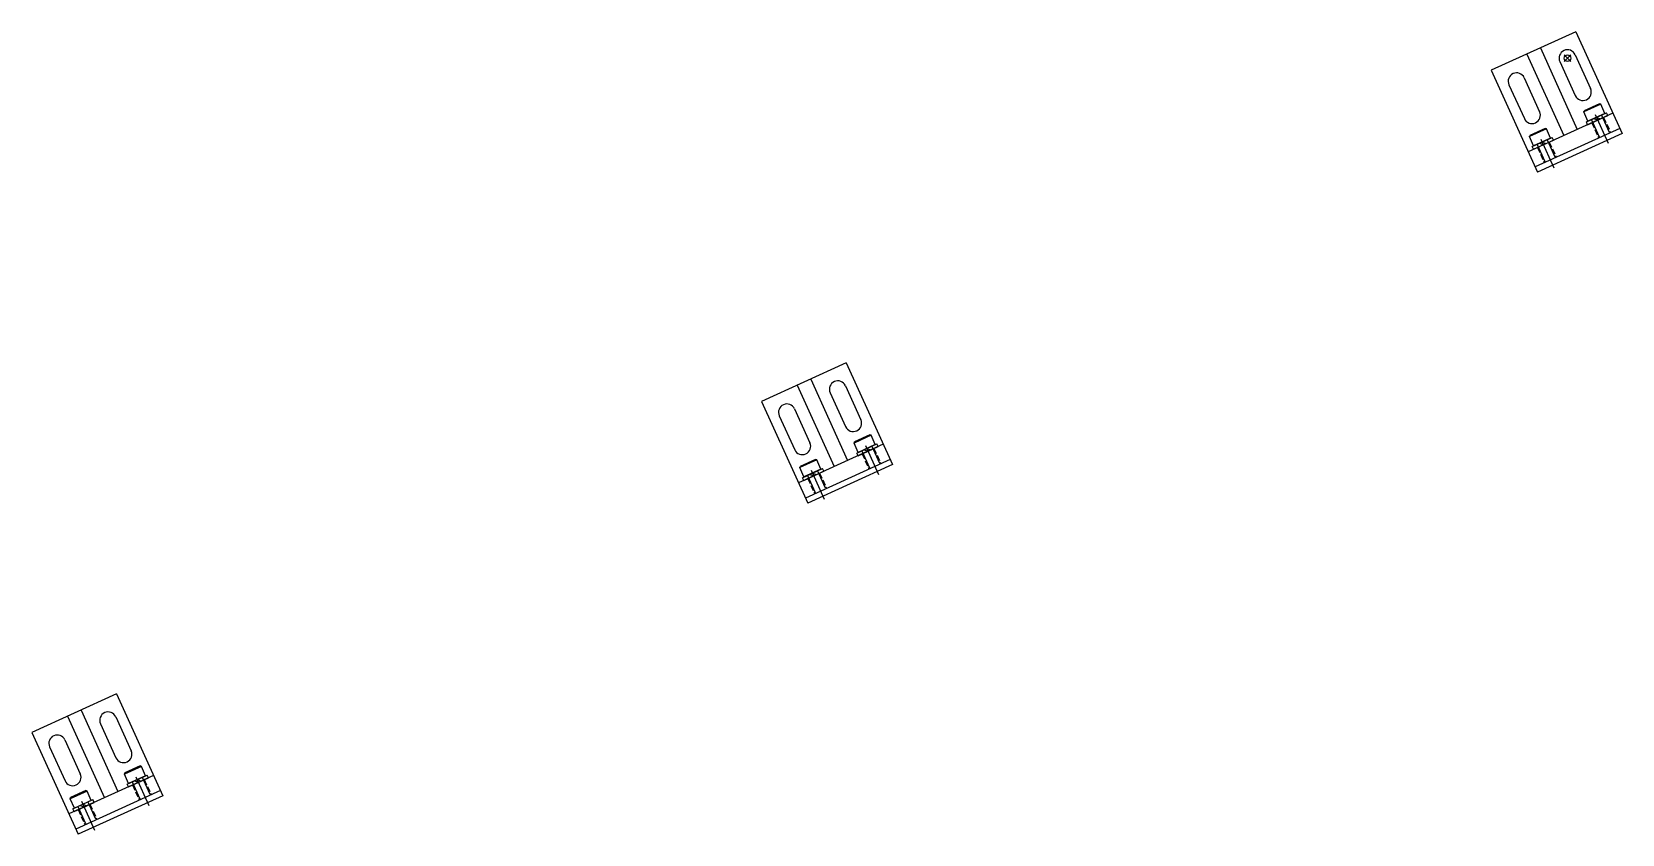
# Model space of a CAD drawing. Extents: x -964 to -111, y 400 to 831.
import ezdxf

# ---------------------------------------------------------------- set-up
doc = ezdxf.new("R2010")
doc.units = 0
doc.header["$MEASUREMENT"] = 0
doc.linetypes.add('CENTER', pattern=[22, 20, -1, 0, -1])
doc.linetypes.add('DASHED', pattern=[4, 3, -1])
doc.layers.get('0').update_dxf_attribs({"linetype": 'CONTINUOUS'})
doc.layers.add('$PARTREF_BOM', color=7, linetype='CONTINUOUS')
doc.styles.get("Standard").update_dxf_attribs({"font": 'txt.shx', "bigfont": 'chineset.shx'})

# ---------------------------------------------------------------- blocks, each defined once
blk = doc.blocks.new('PARTREF')
at = {"layer": '$PARTREF_BOM', "color": 2}
for p, q in [((-1.75, -1.75), (1.75, 1.75)), ((-1.75, 1.75), (1.75, -1.75))]:
    blk.add_line(p, q, dxfattribs=at)
blk.add_circle((0, 0), 1.75, dxfattribs=at)
at = {"layer": '$PARTREF_BOM', "color": 2, "flags": 1}
for tag, p in [('TAG5', (-16.09, -4.95)), ('TAG4', (-16.09, -8.95)), ('TAG10', (-5.65, -5)), ('TAG9', (-5.65, -9)), ('TAG15', (5.59, -4.74)), ('TAG14', (5.59, -8.74)), ('TAG3', (-16.09, -12.95)), ('TAG2', (-16.09, -16.95)), ('TAG8', (-5.65, -13)), ('TAG7', (-5.65, -17)), ('TAG13', (5.59, -12.74)), ('TAG12', (5.59, -16.74)), ('TAG1', (-16.09, -20.95)), ('TAG6', (-5.65, -21)), ('TAG11', (5.59, -20.74))]:
    blk.add_attdef(tag, p, '', height=2.5, dxfattribs=at)

msp = doc.modelspace()

# ---------------------------------------------------------------- linework, layer by layer
at = {"color": 7, "linetype": 'CONTINUOUS'}
for p, q in [((-135.81, 831.07), (-181.34, 810.41)), ((-135.81, 831.07), (-111.01, 776.44)), ((-154.93, 822.39), (-135.09, 778.69)), ((-162.22, 819.09), (-142.38, 775.38)), ((-144.47, 815.06), (-136.2, 796.85)), ((-136.27, 818.78), (-128.01, 800.57)), ((-181.34, 810.41), (-156.54, 755.77)), ((-171.78, 802.66), (-163.52, 784.45)), ((-163.59, 806.38), (-155.32, 788.17)), ((-115.97, 787.37), (-161.5, 766.7)), ((-122.55, 792.18), (-131.65, 788.04)), ((-131.65, 788.04), (-131.4, 788.71)), ((-129.38, 783.04), (-131.65, 788.04)), ((-123.21, 792.43), (-131.4, 788.71)), ((-130.2, 782.66), (-119.45, 787.54)), ((-129.54, 781.21), (-118.79, 786.08)), ((-120.27, 787.17), (-129.38, 783.04)), ((-122.55, 792.18), (-123.21, 792.43)), ((-120.27, 787.17), (-122.55, 792.18)), ((-122.1, 786.34), (-117.96, 777.24)), ((-118.79, 786.08), (-119.45, 787.54)), ((-151.69, 778.95), (-160.79, 774.82)), ((-152.35, 779.2), (-160.54, 775.48)), ((-112.25, 779.17), (-157.78, 758.5)), ((-151.69, 778.95), (-152.35, 779.2)), ((-149.41, 773.94), (-151.69, 778.95)), ((-129.54, 781.21), (-130.2, 782.66)), ((-127.56, 783.86), (-123.43, 774.76)), ((-126.28, 784.44), (-124.17, 783.65)), ((-124.83, 785.1), (-122.71, 784.31)), ((-160.79, 774.82), (-160.54, 775.48)), ((-158.52, 769.81), (-160.79, 774.82)), ((-159.34, 769.44), (-148.59, 774.31)), ((-158.68, 767.98), (-159.34, 769.44)), ((-158.68, 767.98), (-147.93, 772.86)), ((-149.41, 773.94), (-158.52, 769.81)), ((-156.7, 770.64), (-152.56, 761.53)), ((-111.01, 776.44), (-156.54, 755.77)), ((-155.42, 771.21), (-153.3, 770.42)), ((-153.97, 771.88), (-151.85, 771.08)), ((-151.23, 773.12), (-147.1, 764.01)), ((-147.93, 772.86), (-148.59, 774.31)), ((-527.36, 653.35), (-572.89, 632.68)), ((-527.36, 653.35), (-502.56, 598.71)), ((-553.77, 641.36), (-533.93, 597.65)), ((-546.48, 644.67), (-526.64, 600.96)), ((-527.82, 641.06), (-519.56, 622.84)), ((-572.89, 632.68), (-548.09, 578.04)), ((-536.02, 637.34), (-527.75, 619.12)), ((-563.34, 624.94), (-555.07, 606.72)), ((-555.14, 628.66), (-546.87, 610.44)), ((-514.76, 614.7), (-522.96, 610.98)), ((-514.1, 614.45), (-514.76, 614.7)), ((-507.52, 609.64), (-553.05, 588.97)), ((-514.1, 614.45), (-523.21, 610.32)), ((-523.21, 610.32), (-522.96, 610.98)), ((-520.93, 605.31), (-523.21, 610.32)), ((-521.75, 604.94), (-511.01, 609.81)), ((-521.09, 603.48), (-510.35, 608.36)), ((-511.83, 609.44), (-520.93, 605.31)), ((-519.11, 606.13), (-514.98, 597.03)), ((-517.84, 606.71), (-515.72, 605.92)), ((-516.38, 607.37), (-514.26, 606.58)), ((-511.83, 609.44), (-514.1, 614.45)), ((-513.65, 608.61), (-509.51, 599.51)), ((-510.35, 608.36), (-511.01, 609.81)), ((-543.24, 601.22), (-552.34, 597.09)), ((-552.34, 597.09), (-552.1, 597.75)), ((-543.9, 601.47), (-552.1, 597.75)), ((-503.8, 601.44), (-549.33, 580.78)), ((-502.56, 598.71), (-548.09, 578.04)), ((-543.24, 601.22), (-543.9, 601.47)), ((-540.96, 596.21), (-543.24, 601.22)), ((-521.09, 603.48), (-521.75, 604.94)), ((-550.07, 592.08), (-552.34, 597.09)), ((-550.89, 591.71), (-540.15, 596.59)), ((-550.23, 590.25), (-550.89, 591.71)), ((-550.23, 590.25), (-539.48, 595.13)), ((-540.96, 596.21), (-550.07, 592.08)), ((-548.25, 592.91), (-544.12, 583.8)), ((-546.97, 593.49), (-544.86, 592.69)), ((-545.52, 594.15), (-543.4, 593.35)), ((-542.79, 595.39), (-538.65, 586.28)), ((-539.48, 595.13), (-540.15, 596.59)), ((-918.91, 475.62), (-964.44, 454.95)), ((-918.91, 475.62), (-894.11, 420.98)), ((-945.32, 463.63), (-925.48, 419.92)), ((-938.04, 466.94), (-918.2, 423.23)), ((-919.38, 463.33), (-911.11, 445.12)), ((-964.44, 454.95), (-939.64, 400.32)), ((-927.57, 459.61), (-919.3, 441.4)), ((-954.89, 447.21), (-946.62, 429)), ((-946.69, 450.93), (-938.43, 432.72)), ((-905.65, 436.72), (-914.76, 432.59)), ((-906.31, 436.97), (-914.51, 433.25)), ((-905.65, 436.72), (-906.31, 436.97)), ((-903.38, 431.71), (-905.65, 436.72)), ((-899.07, 431.91), (-944.6, 411.24)), ((-914.76, 432.59), (-914.51, 433.25)), ((-912.48, 427.58), (-914.76, 432.59)), ((-913.3, 427.21), (-902.56, 432.09)), ((-912.64, 425.75), (-913.3, 427.21)), ((-912.64, 425.75), (-901.9, 430.63)), ((-903.38, 431.71), (-912.48, 427.58)), ((-910.66, 428.41), (-906.53, 419.3)), ((-909.39, 428.99), (-907.27, 428.19)), ((-907.93, 429.65), (-905.81, 428.85)), ((-905.2, 430.89), (-901.07, 421.78)), ((-901.9, 430.63), (-902.56, 432.09)), ((-934.79, 423.5), (-943.9, 419.36)), ((-943.9, 419.36), (-943.65, 420.02)), ((-941.62, 414.35), (-943.9, 419.36)), ((-935.45, 423.74), (-943.65, 420.02)), ((-942.44, 413.98), (-931.7, 418.86)), ((-932.52, 418.49), (-941.62, 414.35)), ((-895.35, 423.71), (-940.88, 403.05)), ((-894.11, 420.98), (-939.64, 400.32)), ((-934.79, 423.5), (-935.45, 423.74)), ((-932.52, 418.49), (-934.79, 423.5)), ((-931.04, 417.4), (-931.7, 418.86)), ((-941.78, 412.53), (-942.44, 413.98)), ((-941.78, 412.53), (-931.04, 417.4)), ((-939.8, 415.18), (-935.67, 406.07)), ((-938.53, 415.76), (-936.41, 414.96)), ((-937.07, 416.42), (-934.95, 415.63)), ((-934.34, 417.66), (-930.2, 408.55))]:
    msp.add_line(p, q, dxfattribs=at)
at = {"color": 1, "linetype": 'CENTER'}
for p, q in [((-125.53, 786.65), (-118.52, 771.21)), ((-154.67, 773.42), (-147.66, 757.98)), ((-517.08, 608.92), (-510.07, 593.48)), ((-546.22, 595.7), (-539.21, 580.25)), ((-908.63, 431.19), (-901.62, 415.75)), ((-937.77, 417.97), (-930.76, 402.53))]:
    msp.add_line(p, q, dxfattribs=at)
at = {"color": 3, "linetype": 'DASHED'}
for p, q in [((-127.35, 782.2), (-123.63, 774)), ((-120.98, 785.09), (-117.26, 776.9)), ((-156.49, 768.97), (-152.77, 760.78)), ((-150.12, 771.87), (-146.4, 763.67)), ((-512.53, 607.36), (-508.81, 599.17)), ((-518.9, 604.47), (-515.18, 596.28)), ((-548.04, 591.24), (-544.32, 583.05)), ((-541.67, 594.14), (-537.95, 585.94)), ((-910.46, 426.74), (-906.74, 418.55)), ((-904.08, 429.64), (-900.36, 421.44)), ((-939.6, 413.52), (-935.88, 405.32)), ((-933.22, 416.41), (-929.5, 408.22))]:
    msp.add_line(p, q, dxfattribs=at)
at = {"color": 7, "linetype": 'CONTINUOUS'}
for centre, start, end in [((-140.37, 816.92), 24.41357, 204.41357), ((-167.69, 804.52), 24.41357, 204.41357), ((-132.1, 798.71), 204.41357, 24.41357), ((-159.42, 786.31), 204.41357, 24.41357), ((-531.92, 639.2), 24.41357, 204.41357), ((-559.24, 626.8), 24.41357, 204.41357), ((-523.65, 620.98), 204.41357, 24.41357), ((-550.97, 608.58), 204.41357, 24.41357), ((-923.47, 461.47), 24.41357, 204.41357), ((-950.79, 449.07), 24.41357, 204.41357), ((-915.21, 443.26), 204.41357, 24.41357), ((-942.52, 430.86), 204.41357, 24.41357)]:
    msp.add_arc(centre, 4.5, start, end, dxfattribs=at)

# ---------------------------------------------------------------- block references
at = {"color": 7}
msp.add_blockref('PARTREF', (-140.37, 816.92), dxfattribs=at)

doc.saveas('drawing.dxf')
